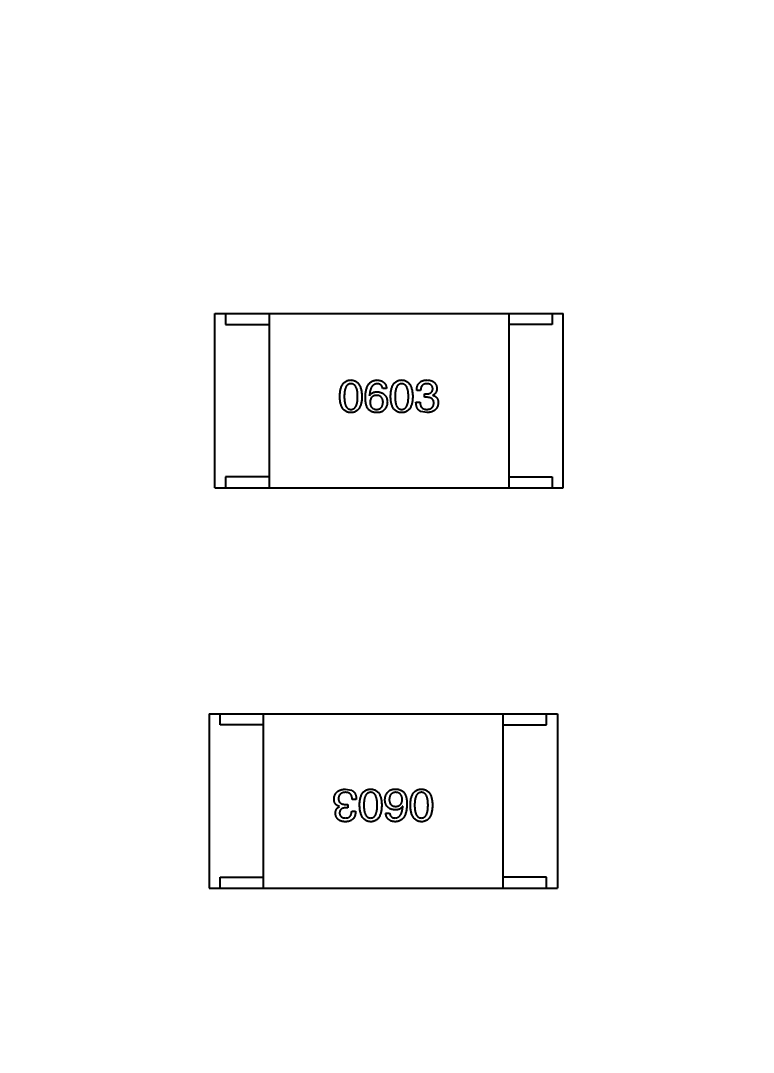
# Model space of a CAD drawing. Header units: inches. Extents: x -36 to 490, y -51 to 98.
# Drawn here: x 426.978 to 430.343, y 21.106 to 25.847 of the extents above; entities that cross this region are included whole.
import ezdxf

# ---------------------------------------------------------------- set-up
doc = ezdxf.new("R2010")
doc.units = ezdxf.units.IN
doc.header["$LTSCALE"] = 1.21
doc.header["$MEASUREMENT"] = 0
doc.header["$PDMODE"] = 3
doc.header["$PDSIZE"] = 0.3125
doc.layers.get('0').update_dxf_attribs({"linetype": 'CONTINUOUS'})
doc.layers.get('Defpoints').update_dxf_attribs({"linetype": 'CONTINUOUS'})
doc.layers.add('DIM', color=3, linetype='CONTINUOUS')
doc.styles.get("Standard").update_dxf_attribs({"font": 'txt', "width": 0.8})
doc.dimstyles.get("Standard").update_dxf_attribs({"dimtxt": 0.15625, "dimasz": 0.1875, "dimexe": 0.125, "dimexo": 0.0625, "dimgap": 0.09, "dimtad": 0, "dimtih": 1, "dimtoh": 1, "dimzin": 4, "dimdsep": 46, "dimtxsty": 'Standard', "dimblk": '_FILLED', "dimblk1": '_FILLED', "dimblk2": '_FILLED', "dimcen": 0.09, "dimazin": 1, "dimtp": 0.01, "dimtm": 0.01, "dimtfac": 1, "dimtofl": 0, "dimtmove": 0, "dimatfit": 3, "dimldrblk": '_FILLED', "dimfxl": 1, "dimtolj": 1, "dimtzin": 4, "dimarcsym": 0})

# ---------------------------------------------------------------- blocks, each defined once
blk = doc.blocks.new('_FILLED')
at = {"color": 0, "linetype": 'ByBlock'}
blk.add_solid([(0, 0), (-1, 0.1667), (-1, -0.1667)], dxfattribs=at)
blk = doc.blocks.new('*D70')
at = {"layer": 'Defpoints', "color": 0}
for p in [(406.8003, 41.9888), (406.8003, -7.0611), (488.6342, -7.0611)]:
    blk.add_point(p, dxfattribs=at)
at = {"layer": 'DIM', "color": 0, "lineweight": -2}
for p, q in [((406.8628, 41.9888), (488.7592, 41.9888)), ((488.6342, 39.4488), (488.6342, 21.3872)), ((488.6342, -4.5211), (488.6342, 13.5405)), ((406.8628, -7.0611), (488.7592, -7.0611))]:
    blk.add_line(p, q, dxfattribs=at)
at = {"layer": 'DIM', "color": 0, "lineweight": -2, "xscale": 2.54, "yscale": 2.54, "zscale": 2.54}
for p, rotation in [((488.6342, 41.9888), 90), ((488.6342, -7.0611), 270)]:
    blk.add_blockref('_FILLED', p, dxfattribs=dict(at, rotation=rotation))
at = {"layer": 'DIM', "color": 0, "insert": (488.6342, 17.4638), "char_height": 2.5, "attachment_point": 5, "rotation": 90, "line_spacing_factor": 2.5}
blk.add_mtext('\\A1;49.05', dxfattribs=at)

msp = doc.modelspace()

# ---------------------------------------------------------------- linework, layer by layer
at = {"color": 7, "linetype": 'Continuous'}
for p, q in [((427.8698, 24.5004), (429.4698, 24.5004)), ((427.8698, 23.7004), (427.8698, 24.5004)), ((427.9198, 24.5004), (427.9198, 24.4504)), ((428.1198, 24.5004), (428.1198, 23.7004)), ((429.2198, 24.5004), (429.2198, 23.7004)), ((429.4198, 24.5004), (429.4198, 24.4504)), ((429.4698, 23.7004), (429.4698, 24.5004)), ((427.9198, 24.4504), (428.1198, 24.4504)), ((429.4198, 24.4504), (429.2198, 24.4504)), ((428.659, 24.1562), (428.641, 24.1562)), ((428.8151, 24.1472), (428.7971, 24.1472)), ((428.8331, 24.1317), (428.843, 24.1317)), ((428.8331, 24.1161), (428.8331, 24.1317)), ((428.5803, 24.1243), (428.5811, 24.1235)), ((428.7938, 24.0931), (428.8126, 24.0931)), ((428.8421, 24.1161), (428.8331, 24.1161)), ((428.8716, 24.1259), (428.8716, 24.1251)), ((428.843, 24.0456), (428.8159, 24.0505)), ((428.1198, 23.7504), (427.9198, 23.7504)), ((427.9198, 23.7504), (427.9198, 23.7004)), ((429.2198, 23.7504), (429.4198, 23.7504)), ((429.4198, 23.7504), (429.4198, 23.7004)), ((427.8698, 23.7004), (429.4698, 23.7004)), ((427.8438, 22.6612), (429.4438, 22.6612)), ((427.8438, 22.6612), (427.8438, 21.8612)), ((427.8938, 22.6112), (427.8938, 22.6612)), ((428.0938, 21.8612), (428.0938, 22.6612)), ((429.1938, 21.8612), (429.1938, 22.6612)), ((429.3938, 22.6112), (429.3938, 22.6612)), ((429.4438, 22.6612), (429.4438, 21.8612)), ((428.0938, 22.6112), (427.8938, 22.6112)), ((429.1938, 22.6112), (429.3938, 22.6112)), ((428.4707, 22.316), (428.4977, 22.3111)), ((428.442, 22.2356), (428.442, 22.2365)), ((428.4715, 22.2455), (428.4805, 22.2455)), ((428.4805, 22.2455), (428.4805, 22.2299)), ((428.5198, 22.2684), (428.501, 22.2684)), ((428.7333, 22.2373), (428.7325, 22.2381)), ((428.4805, 22.2299), (428.4707, 22.2299)), ((428.4985, 22.2143), (428.5166, 22.2143)), ((428.6546, 22.2053), (428.6727, 22.2053)), ((427.8938, 21.9112), (428.0938, 21.9112)), ((427.8938, 21.8612), (427.8938, 21.9112)), ((429.3938, 21.9112), (429.1938, 21.9112)), ((429.3938, 21.8612), (429.3938, 21.9112)), ((427.8438, 21.8612), (429.4438, 21.8612))]:
    msp.add_line(p, q, dxfattribs=at)
for points, knots in [([(428.444, 24.1194), (428.4442, 24.1224), (428.4444, 24.1283), (428.4451, 24.1369), (428.4462, 24.1449), (428.4477, 24.1523), (428.4496, 24.1591), (428.4518, 24.1653), (428.4544, 24.171), (428.4574, 24.1761), (428.4608, 24.1806), (428.4646, 24.1845), (428.4687, 24.1879), (428.4732, 24.1906), (428.4781, 24.1928), (428.4834, 24.1944), (428.489, 24.1953), (428.4929, 24.1955), (428.4949, 24.1956)], [0, 0, 0, 0, 0.088823, 0.172287, 0.250296, 0.323438, 0.392244, 0.456221, 0.516635, 0.573871, 0.628, 0.680335, 0.731489, 0.782557, 0.834044, 0.886738, 0.942089, 1, 1, 1, 1]), ([(428.4949, 24.1784), (428.4936, 24.1783), (428.4912, 24.1782), (428.4878, 24.1776), (428.4845, 24.1764), (428.4815, 24.1748), (428.4788, 24.1726), (428.4763, 24.1701), (428.474, 24.1671), (428.472, 24.1636), (428.4702, 24.1596), (428.4687, 24.1552), (428.4675, 24.1504), (428.4663, 24.1451), (428.4655, 24.1393), (428.465, 24.133), (428.4646, 24.1264), (428.4646, 24.1217), (428.4645, 24.1194)], [0, 0, 0, 0, 0.049764, 0.097007, 0.143217, 0.188577, 0.235116, 0.282997, 0.333719, 0.387776, 0.445989, 0.508679, 0.576563, 0.649481, 0.728235, 0.812722, 0.903548, 1, 1, 1, 1]), ([(428.4949, 24.1956), (428.4968, 24.1955), (428.5007, 24.1952), (428.5062, 24.1942), (428.5114, 24.1925), (428.5162, 24.1903), (428.5207, 24.1875), (428.5248, 24.1842), (428.5285, 24.1802), (428.5319, 24.1757), (428.5349, 24.1706), (428.5375, 24.165), (428.5398, 24.1587), (428.5417, 24.152), (428.5432, 24.1446), (428.5444, 24.1367), (428.5453, 24.1282), (428.5456, 24.1224), (428.5457, 24.1194)], [0, 0, 0, 0, 0.057415, 0.112361, 0.16496, 0.216437, 0.267441, 0.318839, 0.371478, 0.426325, 0.483626, 0.544235, 0.608673, 0.677374, 0.750405, 0.828394, 0.911525, 1, 1, 1, 1]), ([(428.526, 24.1194), (428.526, 24.1217), (428.526, 24.1264), (428.5256, 24.1331), (428.525, 24.1393), (428.5242, 24.1451), (428.5231, 24.1504), (428.5217, 24.1552), (428.5202, 24.1596), (428.5184, 24.1636), (428.5163, 24.167), (428.514, 24.1701), (428.5114, 24.1726), (428.5086, 24.1748), (428.5055, 24.1764), (428.5022, 24.1776), (428.4986, 24.1782), (428.4961, 24.1783), (428.4949, 24.1784)], [0, 0, 0, 0, 0.095719, 0.185854, 0.269738, 0.347952, 0.420315, 0.487894, 0.550245, 0.608186, 0.662454, 0.713283, 0.761375, 0.808209, 0.854301, 0.901312, 0.949396, 1, 1, 1, 1]), ([(428.5614, 24.1161), (428.5615, 24.1192), (428.5617, 24.1253), (428.5626, 24.1342), (428.5637, 24.1425), (428.5653, 24.1501), (428.5673, 24.1572), (428.5697, 24.1637), (428.5725, 24.1696), (428.5757, 24.1749), (428.5792, 24.1796), (428.5832, 24.1837), (428.5876, 24.1872), (428.5925, 24.1901), (428.5977, 24.1924), (428.6033, 24.1941), (428.6093, 24.1952), (428.6134, 24.1955), (428.6155, 24.1956)], [0, 0, 0, 0, 0.087517, 0.169686, 0.246944, 0.319347, 0.387088, 0.450961, 0.511075, 0.567974, 0.622351, 0.675039, 0.726853, 0.778688, 0.83093, 0.884738, 0.941043, 1, 1, 1, 1]), ([(428.6155, 24.1784), (428.6142, 24.1783), (428.6117, 24.1781), (428.608, 24.1772), (428.6045, 24.1761), (428.6013, 24.1744), (428.5983, 24.1725), (428.5955, 24.17), (428.593, 24.1672), (428.5906, 24.164), (428.5886, 24.1604), (428.5867, 24.1564), (428.5851, 24.152), (428.5836, 24.1472), (428.5825, 24.1421), (428.5815, 24.1365), (428.5807, 24.1305), (428.5804, 24.1264), (428.5803, 24.1243)], [0, 0, 0, 0, 0.054741, 0.107075, 0.158339, 0.208382, 0.258772, 0.310045, 0.362765, 0.417822, 0.475982, 0.537466, 0.602901, 0.673037, 0.747247, 0.826291, 0.910782, 1, 1, 1, 1]), ([(428.6155, 24.1956), (428.6171, 24.1955), (428.6202, 24.1952), (428.6248, 24.1945), (428.629, 24.1935), (428.633, 24.1923), (428.6367, 24.1908), (428.6401, 24.189), (428.6432, 24.1869), (428.6461, 24.1846), (428.6487, 24.182), (428.651, 24.1791), (428.653, 24.176), (428.6548, 24.1725), (428.6563, 24.1688), (428.6575, 24.1649), (428.6584, 24.1607), (428.6588, 24.1577), (428.659, 24.1562)], [0, 0, 0, 0, 0.073784, 0.144317, 0.211047, 0.274818, 0.336501, 0.395724, 0.453465, 0.510016, 0.566585, 0.622844, 0.680328, 0.739335, 0.800408, 0.863904, 0.93053, 1, 1, 1, 1]), ([(428.641, 24.1562), (428.6406, 24.158), (428.6398, 24.1613), (428.638, 24.1659), (428.6356, 24.1698), (428.6327, 24.1729), (428.6291, 24.1754), (428.6251, 24.1771), (428.6205, 24.1782), (428.6172, 24.1783), (428.6155, 24.1784)], [0, 0, 0, 0, 0.1439, 0.274233, 0.394478, 0.509388, 0.621911, 0.738504, 0.863414, 1, 1, 1, 1]), ([(428.6772, 24.1194), (428.6773, 24.1224), (428.6775, 24.1283), (428.6783, 24.1369), (428.6794, 24.1449), (428.6809, 24.1523), (428.6827, 24.1591), (428.685, 24.1653), (428.6876, 24.171), (428.6906, 24.1761), (428.6939, 24.1806), (428.6977, 24.1845), (428.7018, 24.1879), (428.7064, 24.1906), (428.7113, 24.1928), (428.7165, 24.1944), (428.7221, 24.1953), (428.726, 24.1955), (428.728, 24.1956)], [0, 0, 0, 0, 0.088823, 0.172287, 0.250296, 0.323438, 0.392244, 0.456221, 0.516635, 0.573871, 0.628, 0.680335, 0.731489, 0.782557, 0.834044, 0.886738, 0.942089, 1, 1, 1, 1]), ([(428.728, 24.1784), (428.7268, 24.1783), (428.7244, 24.1782), (428.7209, 24.1776), (428.7177, 24.1764), (428.7147, 24.1748), (428.7119, 24.1726), (428.7094, 24.1701), (428.7072, 24.1671), (428.7052, 24.1636), (428.7034, 24.1596), (428.7018, 24.1552), (428.7006, 24.1504), (428.6995, 24.1451), (428.6987, 24.1393), (428.6981, 24.133), (428.6978, 24.1264), (428.6977, 24.1217), (428.6977, 24.1194)], [0, 0, 0, 0, 0.049764, 0.097007, 0.143217, 0.188577, 0.235116, 0.282997, 0.333719, 0.387776, 0.445989, 0.508679, 0.576563, 0.649481, 0.728235, 0.812722, 0.903548, 1, 1, 1, 1]), ([(428.728, 24.1956), (428.73, 24.1955), (428.7338, 24.1952), (428.7394, 24.1942), (428.7445, 24.1925), (428.7494, 24.1903), (428.7538, 24.1875), (428.7579, 24.1842), (428.7617, 24.1802), (428.765, 24.1757), (428.7681, 24.1706), (428.7707, 24.165), (428.773, 24.1587), (428.7749, 24.152), (428.7764, 24.1446), (428.7776, 24.1367), (428.7784, 24.1282), (428.7787, 24.1224), (428.7788, 24.1194)], [0, 0, 0, 0, 0.057415, 0.112361, 0.16496, 0.216437, 0.267441, 0.318839, 0.371478, 0.426325, 0.483626, 0.544235, 0.608673, 0.677374, 0.750405, 0.828394, 0.911525, 1, 1, 1, 1]), ([(428.7592, 24.1194), (428.7591, 24.1217), (428.7591, 24.1264), (428.7587, 24.1331), (428.7581, 24.1393), (428.7573, 24.1451), (428.7562, 24.1504), (428.7549, 24.1552), (428.7533, 24.1596), (428.7515, 24.1636), (428.7494, 24.167), (428.7471, 24.1701), (428.7445, 24.1726), (428.7417, 24.1748), (428.7386, 24.1764), (428.7353, 24.1776), (428.7317, 24.1782), (428.7293, 24.1783), (428.728, 24.1784)], [0, 0, 0, 0, 0.095719, 0.185854, 0.269738, 0.347952, 0.420315, 0.487894, 0.550245, 0.608186, 0.662454, 0.713283, 0.761375, 0.808209, 0.854301, 0.901312, 0.949396, 1, 1, 1, 1]), ([(428.7971, 24.1472), (428.7971, 24.1492), (428.7972, 24.1529), (428.7979, 24.1583), (428.7989, 24.1633), (428.8002, 24.168), (428.802, 24.1723), (428.804, 24.1763), (428.8065, 24.1799), (428.8093, 24.1831), (428.8125, 24.186), (428.816, 24.1885), (428.8199, 24.1906), (428.8242, 24.1923), (428.8287, 24.1938), (428.8337, 24.1947), (428.839, 24.1954), (428.8427, 24.1955), (428.8446, 24.1956)], [0, 0, 0, 0, 0.074804, 0.144899, 0.211458, 0.274554, 0.334363, 0.392059, 0.448123, 0.503024, 0.558154, 0.613471, 0.670844, 0.729926, 0.792003, 0.857405, 0.926768, 1, 1, 1, 1]), ([(428.8438, 24.1784), (428.8427, 24.1784), (428.8405, 24.1783), (428.8373, 24.1779), (428.8343, 24.1773), (428.8316, 24.1765), (428.829, 24.1754), (428.8267, 24.174), (428.8245, 24.1725), (428.8226, 24.1706), (428.8209, 24.1685), (428.8195, 24.1662), (428.8182, 24.1636), (428.8171, 24.1608), (428.8163, 24.1578), (428.8157, 24.1545), (428.8152, 24.1509), (428.8151, 24.1485), (428.8151, 24.1472)], [0, 0, 0, 0, 0.069877, 0.136363, 0.198671, 0.257968, 0.315462, 0.370709, 0.425568, 0.479847, 0.535753, 0.592303, 0.651386, 0.713311, 0.778642, 0.84836, 0.921866, 1, 1, 1, 1]), ([(428.8708, 24.1554), (428.8707, 24.1563), (428.8706, 24.1581), (428.8701, 24.1606), (428.8694, 24.163), (428.8686, 24.1652), (428.8675, 24.1672), (428.8663, 24.169), (428.8649, 24.1708), (428.8633, 24.1723), (428.8615, 24.1736), (428.8595, 24.1748), (428.8573, 24.1758), (428.855, 24.1767), (428.8524, 24.1773), (428.8497, 24.1779), (428.8468, 24.1782), (428.8448, 24.1783), (428.8438, 24.1784)], [0, 0, 0, 0, 0.067655, 0.132224, 0.194132, 0.253145, 0.309858, 0.366002, 0.421361, 0.47702, 0.532632, 0.590536, 0.65067, 0.713258, 0.779588, 0.848803, 0.921949, 1, 1, 1, 1]), ([(428.8446, 24.1956), (428.8463, 24.1955), (428.8497, 24.1953), (428.8545, 24.1947), (428.8591, 24.1938), (428.8633, 24.1926), (428.8673, 24.1912), (428.8709, 24.1895), (428.8742, 24.1875), (428.8772, 24.1852), (428.8799, 24.1827), (428.8822, 24.1798), (428.8843, 24.1767), (428.886, 24.1733), (428.8874, 24.1696), (428.8885, 24.1657), (428.8893, 24.1615), (428.8896, 24.1586), (428.8897, 24.1571)], [0, 0, 0, 0, 0.077845, 0.151584, 0.221397, 0.287366, 0.350104, 0.410398, 0.467998, 0.524388, 0.579979, 0.635152, 0.690917, 0.747936, 0.806661, 0.867861, 0.932479, 1, 1, 1, 1]), ([(428.5811, 24.1235), (428.582, 24.1249), (428.5837, 24.1277), (428.5868, 24.1314), (428.5905, 24.1346), (428.5946, 24.1371), (428.5992, 24.1391), (428.6042, 24.1405), (428.6097, 24.1414), (428.6136, 24.1414), (428.6155, 24.1415)], [0, 0, 0, 0, 0.122276, 0.239997, 0.35611, 0.473903, 0.59404, 0.720428, 0.855383, 1, 1, 1, 1]), ([(428.6155, 24.1415), (428.6174, 24.1413), (428.6209, 24.141), (428.6261, 24.1401), (428.6309, 24.1389), (428.6353, 24.1374), (428.6395, 24.1356), (428.6433, 24.1335), (428.6467, 24.131), (428.6498, 24.1282), (428.6526, 24.1251), (428.655, 24.1217), (428.6571, 24.118), (428.6588, 24.114), (428.6602, 24.1096), (428.6612, 24.1049), (428.662, 24.1), (428.6622, 24.0965), (428.6623, 24.0948)], [0, 0, 0, 0, 0.074228, 0.144548, 0.211288, 0.274576, 0.335162, 0.393915, 0.450599, 0.506657, 0.562409, 0.618617, 0.676096, 0.735061, 0.79654, 0.860906, 0.928473, 1, 1, 1, 1]), ([(428.843, 24.1317), (428.844, 24.1317), (428.8462, 24.1318), (428.8493, 24.1322), (428.8521, 24.1327), (428.8548, 24.1334), (428.8573, 24.1343), (428.8595, 24.1353), (428.8616, 24.1366), (428.8635, 24.138), (428.8651, 24.1395), (428.8665, 24.1413), (428.8678, 24.1432), (428.8688, 24.1453), (428.8697, 24.1476), (428.8703, 24.1501), (428.8707, 24.1527), (428.8708, 24.1545), (428.8708, 24.1554)], [0, 0, 0, 0, 0.079415, 0.154091, 0.22508, 0.29186, 0.355026, 0.415127, 0.472418, 0.528511, 0.583551, 0.638361, 0.693547, 0.750023, 0.807857, 0.868401, 0.932259, 1, 1, 1, 1]), ([(428.8897, 24.1571), (428.8896, 24.1552), (428.8895, 24.1517), (428.8887, 24.1466), (428.8873, 24.142), (428.8853, 24.1378), (428.8827, 24.1341), (428.8796, 24.1308), (428.8759, 24.128), (428.8731, 24.1266), (428.8716, 24.1259)], [0, 0, 0, 0, 0.143686, 0.277942, 0.40333, 0.521785, 0.638573, 0.755208, 0.874773, 1, 1, 1, 1]), ([(428.4949, 24.0456), (428.4929, 24.0457), (428.489, 24.0459), (428.4834, 24.0468), (428.4781, 24.0483), (428.4732, 24.0504), (428.4687, 24.0531), (428.4646, 24.0563), (428.4608, 24.0601), (428.4575, 24.0645), (428.4544, 24.0694), (428.4518, 24.0749), (428.4496, 24.0809), (428.4477, 24.0875), (428.4462, 24.0947), (428.4451, 24.1024), (428.4444, 24.1107), (428.4442, 24.1164), (428.444, 24.1194)], [0, 0, 0, 0, 0.059135, 0.115606, 0.169241, 0.221578, 0.273261, 0.324749, 0.377329, 0.431642, 0.488541, 0.548597, 0.612232, 0.680174, 0.752504, 0.829777, 0.912307, 1, 1, 1, 1]), ([(428.4645, 24.1194), (428.4646, 24.117), (428.4646, 24.1124), (428.465, 24.1057), (428.4655, 24.0994), (428.4663, 24.0937), (428.4675, 24.0884), (428.4687, 24.0835), (428.4702, 24.0791), (428.472, 24.0752), (428.474, 24.0717), (428.4763, 24.0686), (428.4788, 24.0661), (428.4815, 24.064), (428.4845, 24.0623), (428.4878, 24.0612), (428.4912, 24.0605), (428.4936, 24.0604), (428.4949, 24.0603)], [0, 0, 0, 0, 0.096457, 0.187288, 0.27178, 0.350132, 0.423455, 0.491343, 0.554037, 0.612253, 0.666313, 0.717038, 0.764921, 0.811214, 0.856775, 0.902988, 0.950234, 1, 1, 1, 1]), ([(428.4949, 24.0603), (428.4961, 24.0604), (428.4986, 24.0606), (428.5022, 24.0613), (428.5055, 24.0626), (428.5085, 24.0643), (428.5114, 24.0664), (428.5139, 24.069), (428.5163, 24.0721), (428.5183, 24.0756), (428.5202, 24.0795), (428.5217, 24.0839), (428.5231, 24.0887), (428.5241, 24.094), (428.525, 24.0997), (428.5256, 24.1058), (428.526, 24.1125), (428.526, 24.117), (428.526, 24.1194)], [0, 0, 0, 0, 0.050879, 0.099377, 0.146973, 0.193618, 0.240619, 0.289461, 0.34047, 0.395283, 0.453059, 0.515633, 0.582666, 0.655287, 0.732971, 0.815933, 0.905166, 1, 1, 1, 1]), ([(428.5457, 24.1194), (428.5456, 24.1164), (428.5454, 24.1107), (428.5446, 24.1024), (428.5435, 24.0947), (428.542, 24.0875), (428.5401, 24.0809), (428.5379, 24.0749), (428.5353, 24.0694), (428.5323, 24.0644), (428.5289, 24.0601), (428.5252, 24.0563), (428.521, 24.0531), (428.5165, 24.0504), (428.5116, 24.0483), (428.5064, 24.0468), (428.5007, 24.0459), (428.4969, 24.0457), (428.4949, 24.0456)], [0, 0, 0, 0, 0.08769, 0.170218, 0.24749, 0.319818, 0.387758, 0.451391, 0.511445, 0.568185, 0.622681, 0.67526, 0.726746, 0.778428, 0.830764, 0.884397, 0.940866, 1, 1, 1, 1]), ([(428.5721, 24.0653), (428.5712, 24.0668), (428.5695, 24.07), (428.5673, 24.0753), (428.5655, 24.081), (428.564, 24.0871), (428.5628, 24.0937), (428.5621, 24.1007), (428.5615, 24.1083), (428.5615, 24.1134), (428.5614, 24.1161)], [0, 0, 0, 0, 0.101889, 0.209155, 0.322694, 0.442863, 0.569758, 0.70479, 0.848502, 1, 1, 1, 1]), ([(428.6131, 24.1251), (428.6119, 24.125), (428.6097, 24.1249), (428.6064, 24.1245), (428.6033, 24.1238), (428.6004, 24.1228), (428.5978, 24.1217), (428.5954, 24.1202), (428.5931, 24.1186), (428.5911, 24.1167), (428.5893, 24.1146), (428.5877, 24.1122), (428.5864, 24.1096), (428.5852, 24.1068), (428.5843, 24.1037), (428.5835, 24.1004), (428.583, 24.0968), (428.5828, 24.0944), (428.5828, 24.0931)], [0, 0, 0, 0, 0.070453, 0.136523, 0.199866, 0.260392, 0.318446, 0.374657, 0.430182, 0.485556, 0.541071, 0.598396, 0.657208, 0.718642, 0.783247, 0.851631, 0.923928, 1, 1, 1, 1]), ([(428.5828, 24.0931), (428.5828, 24.0918), (428.583, 24.0893), (428.5836, 24.0857), (428.5843, 24.0823), (428.5852, 24.0791), (428.5864, 24.0762), (428.5879, 24.0736), (428.5895, 24.0711), (428.5913, 24.0689), (428.5934, 24.067), (428.5957, 24.0653), (428.5982, 24.0638), (428.6009, 24.0627), (428.6038, 24.0617), (428.607, 24.061), (428.6104, 24.0605), (428.6127, 24.0604), (428.6139, 24.0603)], [0, 0, 0, 0, 0.076467, 0.148148, 0.216496, 0.280559, 0.342274, 0.401168, 0.458322, 0.514073, 0.569257, 0.62465, 0.68124, 0.739113, 0.799947, 0.862804, 0.929597, 1, 1, 1, 1]), ([(428.6426, 24.0939), (428.6425, 24.0952), (428.6423, 24.0976), (428.6418, 24.101), (428.6411, 24.1042), (428.6402, 24.1072), (428.6391, 24.11), (428.6377, 24.1126), (428.6362, 24.1148), (428.6344, 24.1169), (428.6325, 24.1188), (428.6303, 24.1204), (428.6279, 24.1217), (428.6254, 24.1229), (428.6226, 24.1238), (428.6196, 24.1245), (428.6164, 24.1249), (428.6142, 24.125), (428.6131, 24.1251)], [0, 0, 0, 0, 0.076288, 0.14871, 0.216387, 0.281386, 0.342528, 0.402111, 0.4591, 0.514852, 0.569974, 0.625644, 0.682226, 0.740156, 0.800362, 0.863471, 0.930116, 1, 1, 1, 1]), ([(428.6139, 24.0603), (428.615, 24.0604), (428.6171, 24.0606), (428.6202, 24.0612), (428.6231, 24.062), (428.6258, 24.063), (428.6283, 24.0643), (428.6306, 24.0658), (428.6327, 24.0675), (428.6346, 24.0695), (428.6364, 24.0718), (428.6378, 24.0743), (428.6392, 24.0769), (428.6402, 24.0799), (428.6411, 24.0831), (428.6418, 24.0865), (428.6423, 24.0901), (428.6425, 24.0927), (428.6426, 24.0939)], [0, 0, 0, 0, 0.066682, 0.130303, 0.190802, 0.248749, 0.30534, 0.361219, 0.415721, 0.471765, 0.528279, 0.586428, 0.64659, 0.710143, 0.776461, 0.846692, 0.921137, 1, 1, 1, 1]), ([(428.6623, 24.0948), (428.6622, 24.093), (428.6621, 24.0896), (428.6614, 24.0845), (428.6603, 24.0796), (428.6587, 24.0748), (428.6566, 24.0703), (428.654, 24.0659), (428.651, 24.0618), (428.6487, 24.0592), (428.6475, 24.0579)], [0, 0, 0, 0, 0.12904, 0.253809, 0.377066, 0.499122, 0.621469, 0.744665, 0.870607, 1, 1, 1, 1]), ([(428.728, 24.0456), (428.726, 24.0457), (428.7221, 24.0459), (428.7165, 24.0468), (428.7113, 24.0483), (428.7064, 24.0504), (428.7019, 24.0531), (428.6977, 24.0563), (428.6939, 24.0601), (428.6906, 24.0645), (428.6876, 24.0694), (428.685, 24.0749), (428.6827, 24.0809), (428.6809, 24.0875), (428.6794, 24.0947), (428.6783, 24.1024), (428.6775, 24.1107), (428.6773, 24.1164), (428.6772, 24.1194)], [0, 0, 0, 0, 0.059135, 0.115606, 0.169241, 0.221578, 0.273261, 0.324749, 0.377329, 0.431642, 0.488541, 0.548597, 0.612232, 0.680174, 0.752504, 0.829777, 0.912307, 1, 1, 1, 1]), ([(428.6977, 24.1194), (428.6977, 24.117), (428.6978, 24.1124), (428.6981, 24.1057), (428.6987, 24.0994), (428.6995, 24.0937), (428.7006, 24.0884), (428.7018, 24.0835), (428.7034, 24.0791), (428.7052, 24.0752), (428.7072, 24.0717), (428.7094, 24.0686), (428.7119, 24.0661), (428.7147, 24.064), (428.7177, 24.0623), (428.7209, 24.0612), (428.7244, 24.0605), (428.7268, 24.0604), (428.728, 24.0603)], [0, 0, 0, 0, 0.096457, 0.187288, 0.27178, 0.350132, 0.423455, 0.491343, 0.554037, 0.612253, 0.666313, 0.717038, 0.764921, 0.811214, 0.856775, 0.902988, 0.950234, 1, 1, 1, 1]), ([(428.728, 24.0603), (428.7293, 24.0604), (428.7317, 24.0606), (428.7353, 24.0613), (428.7386, 24.0626), (428.7417, 24.0643), (428.7445, 24.0664), (428.7471, 24.069), (428.7494, 24.0721), (428.7515, 24.0756), (428.7533, 24.0795), (428.7549, 24.0839), (428.7562, 24.0887), (428.7573, 24.094), (428.7581, 24.0997), (428.7587, 24.1058), (428.7591, 24.1125), (428.7591, 24.117), (428.7592, 24.1194)], [0, 0, 0, 0, 0.050879, 0.099377, 0.146973, 0.193618, 0.240619, 0.289461, 0.34047, 0.395283, 0.453059, 0.515633, 0.582666, 0.655287, 0.732971, 0.815933, 0.905166, 1, 1, 1, 1]), ([(428.7788, 24.1194), (428.7787, 24.1164), (428.7785, 24.1107), (428.7778, 24.1024), (428.7767, 24.0947), (428.7752, 24.0875), (428.7733, 24.0809), (428.771, 24.0749), (428.7684, 24.0694), (428.7655, 24.0644), (428.7621, 24.0601), (428.7583, 24.0563), (428.7542, 24.0531), (428.7497, 24.0504), (428.7448, 24.0483), (428.7395, 24.0468), (428.7339, 24.0459), (428.73, 24.0457), (428.728, 24.0456)], [0, 0, 0, 0, 0.08769, 0.170218, 0.24749, 0.319818, 0.387758, 0.451391, 0.511445, 0.568185, 0.622681, 0.67526, 0.726746, 0.778428, 0.830764, 0.884397, 0.940866, 1, 1, 1, 1]), ([(428.8159, 24.0505), (428.815, 24.0509), (428.8133, 24.0518), (428.8109, 24.0533), (428.8086, 24.055), (428.8065, 24.0568), (428.8045, 24.0589), (428.8027, 24.0611), (428.8011, 24.0635), (428.7997, 24.0661), (428.7984, 24.0689), (428.7972, 24.0718), (428.7963, 24.0749), (428.7954, 24.0782), (428.7948, 24.0817), (428.7942, 24.0853), (428.7939, 24.0892), (428.7938, 24.0918), (428.7938, 24.0931)], [0, 0, 0, 0, 0.056906, 0.113264, 0.168825, 0.223843, 0.279195, 0.335267, 0.392098, 0.450414, 0.51054, 0.572219, 0.636652, 0.703156, 0.773102, 0.845505, 0.921063, 1, 1, 1, 1]), ([(428.8126, 24.0931), (428.8127, 24.0918), (428.8128, 24.0892), (428.8133, 24.0855), (428.8139, 24.082), (428.8148, 24.0788), (428.816, 24.0759), (428.8173, 24.0731), (428.819, 24.0707), (428.8208, 24.0685), (428.8229, 24.0666), (428.8252, 24.0649), (428.8277, 24.0635), (428.8305, 24.0623), (428.8335, 24.0614), (428.8367, 24.0608), (428.8402, 24.0604), (428.8426, 24.0604), (428.8438, 24.0603)], [0, 0, 0, 0, 0.07723, 0.149593, 0.217944, 0.282232, 0.34411, 0.402297, 0.458791, 0.513966, 0.568538, 0.623291, 0.679957, 0.737243, 0.798142, 0.86118, 0.928728, 1, 1, 1, 1]), ([(428.8757, 24.089), (428.8757, 24.0901), (428.8757, 24.0923), (428.8753, 24.0953), (428.8746, 24.0982), (428.8737, 24.1009), (428.8725, 24.1033), (428.8711, 24.1055), (428.8693, 24.1076), (428.8674, 24.1094), (428.8651, 24.111), (428.8626, 24.1124), (428.8598, 24.1135), (428.8568, 24.1144), (428.8535, 24.1152), (428.8499, 24.1157), (428.8461, 24.1161), (428.8435, 24.1161), (428.8421, 24.1161)], [0, 0, 0, 0, 0.066518, 0.129194, 0.188613, 0.245254, 0.300032, 0.353805, 0.407079, 0.461108, 0.516272, 0.574141, 0.634837, 0.699275, 0.767504, 0.840272, 0.917505, 1, 1, 1, 1]), ([(428.8962, 24.0915), (428.8961, 24.0897), (428.8959, 24.0862), (428.895, 24.0812), (428.8937, 24.0764), (428.8921, 24.0721), (428.8901, 24.068), (428.8877, 24.0643), (428.8849, 24.0609), (428.8817, 24.0578), (428.8782, 24.0551), (428.8742, 24.0527), (428.87, 24.0507), (428.8653, 24.049), (428.8602, 24.0476), (428.8548, 24.0466), (428.849, 24.0459), (428.845, 24.0457), (428.843, 24.0456)], [0, 0, 0, 0, 0.068236, 0.132937, 0.194125, 0.253174, 0.310181, 0.365986, 0.421096, 0.476216, 0.532352, 0.590232, 0.649824, 0.71274, 0.778406, 0.848058, 0.921922, 1, 1, 1, 1]), ([(428.8438, 24.0603), (428.845, 24.0604), (428.8474, 24.0606), (428.8508, 24.0611), (428.8541, 24.0618), (428.8571, 24.0627), (428.8599, 24.0638), (428.8625, 24.0651), (428.8648, 24.0666), (428.867, 24.0683), (428.8688, 24.0702), (428.8706, 24.0723), (428.872, 24.0746), (428.8732, 24.0771), (428.8742, 24.0798), (428.8749, 24.0827), (428.8755, 24.0858), (428.8757, 24.0879), (428.8757, 24.089)], [0, 0, 0, 0, 0.076694, 0.149502, 0.218019, 0.283183, 0.345589, 0.405199, 0.462852, 0.519478, 0.575313, 0.630559, 0.687006, 0.744638, 0.804006, 0.866059, 0.931486, 1, 1, 1, 1]), ([(428.8716, 24.1251), (428.8726, 24.1248), (428.8746, 24.1241), (428.8774, 24.123), (428.88, 24.1217), (428.8824, 24.1203), (428.8846, 24.1187), (428.8867, 24.1169), (428.8885, 24.1151), (428.8901, 24.113), (428.8916, 24.1108), (428.8928, 24.1085), (428.8939, 24.106), (428.8947, 24.1034), (428.8954, 24.1006), (428.8959, 24.0977), (428.8962, 24.0947), (428.8962, 24.0926), (428.8962, 24.0915)], [0, 0, 0, 0, 0.069445, 0.136039, 0.200011, 0.261745, 0.322328, 0.381403, 0.438864, 0.496655, 0.554398, 0.612391, 0.672266, 0.733005, 0.79604, 0.861293, 0.928785, 1, 1, 1, 1]), ([(428.6106, 24.0456), (428.6086, 24.0457), (428.6046, 24.0459), (428.5987, 24.047), (428.5933, 24.0486), (428.5883, 24.0508), (428.5836, 24.0536), (428.5793, 24.0569), (428.5754, 24.0608), (428.5732, 24.0638), (428.5721, 24.0653)], [0, 0, 0, 0, 0.137449, 0.267856, 0.393219, 0.514735, 0.63397, 0.753734, 0.874967, 1, 1, 1, 1]), ([(428.6475, 24.0579), (428.6466, 24.0568), (428.6447, 24.0547), (428.6412, 24.0521), (428.6373, 24.0499), (428.6329, 24.0481), (428.628, 24.0468), (428.6226, 24.046), (428.6168, 24.0455), (428.6127, 24.0456), (428.6106, 24.0456)], [0, 0, 0, 0, 0.105033, 0.21147, 0.321511, 0.438526, 0.563605, 0.698055, 0.843218, 1, 1, 1, 1]), ([(428.4174, 22.2701), (428.4175, 22.2719), (428.4178, 22.2754), (428.4187, 22.2804), (428.4199, 22.2851), (428.4215, 22.2895), (428.4235, 22.2936), (428.426, 22.2973), (428.4287, 22.3007), (428.4319, 22.3038), (428.4354, 22.3065), (428.4394, 22.3088), (428.4437, 22.3109), (428.4483, 22.3126), (428.4534, 22.3139), (428.4588, 22.315), (428.4646, 22.3157), (428.4686, 22.3159), (428.4707, 22.316)], [0, 0, 0, 0, 0.068236, 0.132937, 0.194125, 0.253174, 0.310181, 0.365986, 0.421096, 0.476216, 0.532352, 0.590232, 0.649824, 0.71274, 0.778406, 0.848058, 0.921922, 1, 1, 1, 1]), ([(428.4698, 22.3012), (428.4686, 22.3011), (428.4662, 22.301), (428.4628, 22.3004), (428.4595, 22.2998), (428.4565, 22.2989), (428.4537, 22.2978), (428.4511, 22.2965), (428.4488, 22.295), (428.4466, 22.2933), (428.4448, 22.2914), (428.4431, 22.2893), (428.4417, 22.287), (428.4404, 22.2845), (428.4394, 22.2818), (428.4387, 22.2789), (428.4381, 22.2758), (428.438, 22.2736), (428.4379, 22.2725)], [0, 0, 0, 0, 0.076694, 0.149502, 0.218019, 0.283183, 0.345589, 0.405199, 0.462852, 0.519478, 0.575313, 0.630559, 0.687006, 0.744638, 0.804006, 0.866059, 0.931486, 1, 1, 1, 1]), ([(428.501, 22.2684), (428.5009, 22.2698), (428.5008, 22.2723), (428.5004, 22.2761), (428.4997, 22.2795), (428.4988, 22.2827), (428.4977, 22.2857), (428.4963, 22.2884), (428.4947, 22.2908), (428.4928, 22.2931), (428.4908, 22.295), (428.4885, 22.2967), (428.4859, 22.2981), (428.4831, 22.2992), (428.4801, 22.3001), (428.4769, 22.3008), (428.4735, 22.3012), (428.4711, 22.3012), (428.4698, 22.3012)], [0, 0, 0, 0, 0.07723, 0.149593, 0.217944, 0.282232, 0.34411, 0.402297, 0.458791, 0.513966, 0.568538, 0.623291, 0.679957, 0.737243, 0.798142, 0.86118, 0.928728, 1, 1, 1, 1]), ([(428.4977, 22.3111), (428.4986, 22.3106), (428.5003, 22.3098), (428.5027, 22.3083), (428.505, 22.3066), (428.5071, 22.3047), (428.5091, 22.3027), (428.5109, 22.3005), (428.5125, 22.2981), (428.5139, 22.2955), (428.5152, 22.2927), (428.5164, 22.2898), (428.5174, 22.2867), (428.5182, 22.2834), (428.5188, 22.2799), (428.5194, 22.2762), (428.5197, 22.2724), (428.5198, 22.2698), (428.5198, 22.2684)], [0, 0, 0, 0, 0.056906, 0.113264, 0.168825, 0.223843, 0.279195, 0.335267, 0.392098, 0.450414, 0.51054, 0.572219, 0.636652, 0.703156, 0.773102, 0.845505, 0.921063, 1, 1, 1, 1]), ([(428.5348, 22.2422), (428.5349, 22.2452), (428.5351, 22.2509), (428.5358, 22.2592), (428.5369, 22.2669), (428.5385, 22.274), (428.5403, 22.2806), (428.5426, 22.2867), (428.5452, 22.2922), (428.5482, 22.2971), (428.5515, 22.3015), (428.5553, 22.3053), (428.5594, 22.3085), (428.5639, 22.3112), (428.5688, 22.3132), (428.5741, 22.3148), (428.5797, 22.3157), (428.5836, 22.3159), (428.5856, 22.316)], [0, 0, 0, 0, 0.08769, 0.170218, 0.24749, 0.319818, 0.387758, 0.451391, 0.511445, 0.568185, 0.622681, 0.67526, 0.726746, 0.778428, 0.830764, 0.884397, 0.940866, 1, 1, 1, 1]), ([(428.5856, 22.3012), (428.5843, 22.3011), (428.5819, 22.301), (428.5783, 22.3002), (428.575, 22.299), (428.5719, 22.2973), (428.5691, 22.2952), (428.5665, 22.2925), (428.5642, 22.2895), (428.5621, 22.286), (428.5603, 22.2821), (428.5587, 22.2777), (428.5574, 22.2729), (428.5563, 22.2676), (428.5555, 22.2619), (428.5549, 22.2557), (428.5545, 22.2491), (428.5545, 22.2446), (428.5544, 22.2422)], [0, 0, 0, 0, 0.050879, 0.099377, 0.146973, 0.193618, 0.240619, 0.289461, 0.34047, 0.395283, 0.453059, 0.515633, 0.582666, 0.655287, 0.732971, 0.815933, 0.905166, 1, 1, 1, 1]), ([(428.5856, 22.316), (428.5876, 22.3159), (428.5915, 22.3157), (428.5971, 22.3148), (428.6023, 22.3132), (428.6072, 22.3112), (428.6118, 22.3085), (428.6159, 22.3053), (428.6197, 22.3015), (428.623, 22.2971), (428.626, 22.2922), (428.6286, 22.2867), (428.6309, 22.2806), (428.6327, 22.274), (428.6343, 22.2669), (428.6353, 22.2592), (428.6361, 22.2509), (428.6363, 22.2452), (428.6364, 22.2422)], [0, 0, 0, 0, 0.059135, 0.115606, 0.169241, 0.221578, 0.273261, 0.324749, 0.377329, 0.431642, 0.488541, 0.548597, 0.612232, 0.680174, 0.752504, 0.829777, 0.912307, 1, 1, 1, 1]), ([(428.6159, 22.2422), (428.6159, 22.2446), (428.6159, 22.2492), (428.6155, 22.2559), (428.6149, 22.2621), (428.6141, 22.2679), (428.613, 22.2732), (428.6118, 22.2781), (428.6102, 22.2825), (428.6084, 22.2864), (428.6064, 22.2899), (428.6042, 22.2929), (428.6017, 22.2955), (428.5989, 22.2976), (428.5959, 22.2993), (428.5927, 22.3004), (428.5892, 22.3011), (428.5868, 22.3012), (428.5856, 22.3012)], [0, 0, 0, 0, 0.096457, 0.187288, 0.27178, 0.350132, 0.423455, 0.491343, 0.554037, 0.612253, 0.666313, 0.717038, 0.764921, 0.811214, 0.856775, 0.902988, 0.950234, 1, 1, 1, 1]), ([(428.6514, 22.2668), (428.6514, 22.2685), (428.6515, 22.272), (428.6522, 22.2771), (428.6533, 22.282), (428.6549, 22.2867), (428.6571, 22.2912), (428.6596, 22.2956), (428.6626, 22.2998), (428.6649, 22.3024), (428.6661, 22.3037)], [0, 0, 0, 0, 0.12904, 0.253809, 0.377066, 0.499122, 0.621469, 0.744665, 0.870607, 1, 1, 1, 1]), ([(428.6661, 22.3037), (428.667, 22.3047), (428.6689, 22.3069), (428.6724, 22.3095), (428.6763, 22.3117), (428.6807, 22.3134), (428.6856, 22.3148), (428.691, 22.3156), (428.6968, 22.3161), (428.7009, 22.316), (428.703, 22.316)], [0, 0, 0, 0, 0.105033, 0.21147, 0.321511, 0.438526, 0.563605, 0.698055, 0.843218, 1, 1, 1, 1]), ([(428.6997, 22.3012), (428.6986, 22.3011), (428.6965, 22.3009), (428.6934, 22.3004), (428.6905, 22.2996), (428.6878, 22.2986), (428.6853, 22.2973), (428.683, 22.2958), (428.6809, 22.294), (428.679, 22.292), (428.6772, 22.2898), (428.6758, 22.2873), (428.6744, 22.2846), (428.6734, 22.2817), (428.6725, 22.2785), (428.6718, 22.2751), (428.6713, 22.2714), (428.6711, 22.2689), (428.671, 22.2676)], [0, 0, 0, 0, 0.066682, 0.130303, 0.190802, 0.248749, 0.30534, 0.361219, 0.415721, 0.471765, 0.528279, 0.586428, 0.64659, 0.710143, 0.776461, 0.846692, 0.921137, 1, 1, 1, 1]), ([(428.7309, 22.2684), (428.7308, 22.2697), (428.7306, 22.2722), (428.7301, 22.2759), (428.7293, 22.2793), (428.7284, 22.2824), (428.7272, 22.2854), (428.7257, 22.288), (428.7242, 22.2905), (428.7223, 22.2926), (428.7202, 22.2946), (428.7179, 22.2963), (428.7154, 22.2977), (428.7127, 22.2989), (428.7098, 22.2999), (428.7066, 22.3006), (428.7032, 22.3011), (428.7009, 22.3012), (428.6997, 22.3012)], [0, 0, 0, 0, 0.076467, 0.148148, 0.216496, 0.280559, 0.342274, 0.401168, 0.458322, 0.514073, 0.569257, 0.62465, 0.68124, 0.739113, 0.799947, 0.862804, 0.929597, 1, 1, 1, 1]), ([(428.703, 22.316), (428.705, 22.3159), (428.7091, 22.3156), (428.7149, 22.3145), (428.7203, 22.3129), (428.7254, 22.3107), (428.73, 22.308), (428.7343, 22.3047), (428.7382, 22.3008), (428.7404, 22.2978), (428.7415, 22.2963)], [0, 0, 0, 0, 0.137449, 0.267856, 0.393219, 0.514735, 0.63397, 0.753734, 0.874967, 1, 1, 1, 1]), ([(428.7415, 22.2963), (428.7424, 22.2947), (428.7441, 22.2915), (428.7463, 22.2863), (428.7481, 22.2806), (428.7496, 22.2745), (428.7508, 22.2679), (428.7516, 22.2608), (428.7521, 22.2533), (428.7521, 22.2481), (428.7522, 22.2455)], [0, 0, 0, 0, 0.101889, 0.209155, 0.322694, 0.442863, 0.569758, 0.70479, 0.848502, 1, 1, 1, 1]), ([(428.7679, 22.2422), (428.768, 22.2452), (428.7682, 22.2509), (428.769, 22.2592), (428.7701, 22.2669), (428.7716, 22.274), (428.7735, 22.2806), (428.7757, 22.2867), (428.7783, 22.2922), (428.7813, 22.2971), (428.7847, 22.3015), (428.7884, 22.3053), (428.7926, 22.3085), (428.7971, 22.3112), (428.802, 22.3132), (428.8072, 22.3148), (428.8129, 22.3157), (428.8168, 22.3159), (428.8187, 22.316)], [0, 0, 0, 0, 0.08769, 0.170218, 0.24749, 0.319818, 0.387758, 0.451391, 0.511445, 0.568185, 0.622681, 0.67526, 0.726746, 0.778428, 0.830764, 0.884397, 0.940866, 1, 1, 1, 1]), ([(428.8187, 22.3012), (428.8175, 22.3011), (428.815, 22.301), (428.8115, 22.3002), (428.8081, 22.299), (428.8051, 22.2973), (428.8022, 22.2952), (428.7997, 22.2925), (428.7973, 22.2895), (428.7953, 22.286), (428.7934, 22.2821), (428.7919, 22.2777), (428.7905, 22.2729), (428.7895, 22.2676), (428.7886, 22.2619), (428.788, 22.2557), (428.7877, 22.2491), (428.7876, 22.2446), (428.7876, 22.2422)], [0, 0, 0, 0, 0.050879, 0.099377, 0.146973, 0.193618, 0.240619, 0.289461, 0.34047, 0.395283, 0.453059, 0.515633, 0.582666, 0.655287, 0.732971, 0.815933, 0.905166, 1, 1, 1, 1]), ([(428.8187, 22.316), (428.8207, 22.3159), (428.8246, 22.3157), (428.8302, 22.3148), (428.8355, 22.3132), (428.8404, 22.3112), (428.8449, 22.3085), (428.8491, 22.3053), (428.8528, 22.3015), (428.8561, 22.2971), (428.8592, 22.2922), (428.8618, 22.2867), (428.864, 22.2806), (428.8659, 22.274), (428.8674, 22.2669), (428.8685, 22.2592), (428.8693, 22.2509), (428.8695, 22.2452), (428.8696, 22.2422)], [0, 0, 0, 0, 0.059135, 0.115606, 0.169241, 0.221578, 0.273261, 0.324749, 0.377329, 0.431642, 0.488541, 0.548597, 0.612232, 0.680174, 0.752504, 0.829777, 0.912307, 1, 1, 1, 1]), ([(428.8491, 22.2422), (428.8491, 22.2446), (428.849, 22.2492), (428.8486, 22.2559), (428.8481, 22.2621), (428.8473, 22.2679), (428.8462, 22.2732), (428.8449, 22.2781), (428.8434, 22.2825), (428.8416, 22.2864), (428.8396, 22.2899), (428.8373, 22.2929), (428.8348, 22.2955), (428.8321, 22.2976), (428.8291, 22.2993), (428.8258, 22.3004), (428.8224, 22.3011), (428.82, 22.3012), (428.8187, 22.3012)], [0, 0, 0, 0, 0.096457, 0.187288, 0.27178, 0.350132, 0.423455, 0.491343, 0.554037, 0.612253, 0.666313, 0.717038, 0.764921, 0.811214, 0.856775, 0.902988, 0.950234, 1, 1, 1, 1]), ([(428.442, 22.2365), (428.441, 22.2368), (428.439, 22.2374), (428.4362, 22.2385), (428.4336, 22.2399), (428.4312, 22.2413), (428.429, 22.2429), (428.427, 22.2446), (428.4251, 22.2465), (428.4235, 22.2485), (428.4221, 22.2507), (428.4208, 22.253), (428.4197, 22.2555), (428.4189, 22.2582), (428.4182, 22.2609), (428.4178, 22.2639), (428.4174, 22.2669), (428.4174, 22.269), (428.4174, 22.2701)], [0, 0, 0, 0, 0.069445, 0.136039, 0.200011, 0.261745, 0.322328, 0.381403, 0.438864, 0.496655, 0.554398, 0.612391, 0.672266, 0.733005, 0.79604, 0.861293, 0.928785, 1, 1, 1, 1]), ([(428.4239, 22.2045), (428.424, 22.2063), (428.4241, 22.2099), (428.4249, 22.215), (428.4264, 22.2196), (428.4283, 22.2238), (428.4309, 22.2275), (428.434, 22.2308), (428.4377, 22.2335), (428.4405, 22.2349), (428.442, 22.2356)], [0, 0, 0, 0, 0.143686, 0.277942, 0.40333, 0.521785, 0.638573, 0.755208, 0.874773, 1, 1, 1, 1]), ([(428.4379, 22.2725), (428.4379, 22.2714), (428.4379, 22.2693), (428.4383, 22.2662), (428.439, 22.2634), (428.4399, 22.2607), (428.4411, 22.2582), (428.4426, 22.256), (428.4443, 22.254), (428.4463, 22.2522), (428.4485, 22.2506), (428.451, 22.2492), (428.4538, 22.2481), (428.4568, 22.2471), (428.4601, 22.2464), (428.4637, 22.2459), (428.4675, 22.2455), (428.4701, 22.2455), (428.4715, 22.2455)], [0, 0, 0, 0, 0.066518, 0.129194, 0.188613, 0.245254, 0.300032, 0.353805, 0.407079, 0.461108, 0.516272, 0.574141, 0.634837, 0.699275, 0.767504, 0.840272, 0.917505, 1, 1, 1, 1]), ([(428.5856, 22.166), (428.5836, 22.1661), (428.5798, 22.1663), (428.5743, 22.1674), (428.5691, 22.1691), (428.5642, 22.1712), (428.5598, 22.174), (428.5557, 22.1774), (428.552, 22.1814), (428.5486, 22.1859), (428.5456, 22.191), (428.5429, 22.1966), (428.5407, 22.2028), (428.5388, 22.2096), (428.5372, 22.2169), (428.536, 22.2249), (428.5352, 22.2333), (428.5349, 22.2392), (428.5348, 22.2422)], [0, 0, 0, 0, 0.057415, 0.112361, 0.16496, 0.216437, 0.267441, 0.318839, 0.371478, 0.426325, 0.483626, 0.544235, 0.608673, 0.677374, 0.750405, 0.828394, 0.911525, 1, 1, 1, 1]), ([(428.5544, 22.2422), (428.5545, 22.2398), (428.5545, 22.2352), (428.5549, 22.2285), (428.5555, 22.2223), (428.5563, 22.2165), (428.5574, 22.2112), (428.5587, 22.2063), (428.5603, 22.2019), (428.5621, 22.198), (428.5642, 22.1945), (428.5665, 22.1915), (428.5691, 22.1889), (428.5719, 22.1868), (428.575, 22.1852), (428.5783, 22.184), (428.5819, 22.1833), (428.5843, 22.1832), (428.5856, 22.1832)], [0, 0, 0, 0, 0.095719, 0.185854, 0.269738, 0.347952, 0.420315, 0.487894, 0.550245, 0.608186, 0.662454, 0.713283, 0.761375, 0.808209, 0.854301, 0.901312, 0.949396, 1, 1, 1, 1]), ([(428.5856, 22.1832), (428.5868, 22.1832), (428.5892, 22.1833), (428.5927, 22.184), (428.5959, 22.1852), (428.5989, 22.1868), (428.6017, 22.1889), (428.6042, 22.1915), (428.6064, 22.1945), (428.6084, 22.198), (428.6102, 22.2019), (428.6118, 22.2063), (428.613, 22.2112), (428.6141, 22.2165), (428.6149, 22.2223), (428.6155, 22.2285), (428.6159, 22.2352), (428.6159, 22.2398), (428.6159, 22.2422)], [0, 0, 0, 0, 0.049764, 0.097007, 0.143217, 0.188577, 0.235116, 0.282997, 0.333719, 0.387776, 0.445989, 0.508679, 0.576563, 0.649481, 0.728235, 0.812722, 0.903548, 1, 1, 1, 1]), ([(428.6364, 22.2422), (428.6363, 22.2392), (428.6361, 22.2332), (428.6353, 22.2247), (428.6343, 22.2167), (428.6327, 22.2093), (428.6309, 22.2025), (428.6286, 22.1962), (428.626, 22.1906), (428.623, 22.1855), (428.6197, 22.1809), (428.6159, 22.177), (428.6118, 22.1737), (428.6073, 22.1709), (428.6023, 22.1688), (428.5971, 22.1672), (428.5915, 22.1662), (428.5876, 22.1661), (428.5856, 22.166)], [0, 0, 0, 0, 0.088823, 0.172287, 0.250296, 0.323438, 0.392244, 0.456221, 0.516635, 0.573871, 0.628, 0.680335, 0.731489, 0.782557, 0.834044, 0.886738, 0.942089, 1, 1, 1, 1]), ([(428.6981, 22.2201), (428.6962, 22.2202), (428.6927, 22.2206), (428.6876, 22.2215), (428.6827, 22.2226), (428.6783, 22.2241), (428.6742, 22.226), (428.6703, 22.2281), (428.6669, 22.2306), (428.6638, 22.2333), (428.661, 22.2364), (428.6586, 22.2399), (428.6565, 22.2436), (428.6548, 22.2476), (428.6534, 22.252), (428.6524, 22.2566), (428.6516, 22.2616), (428.6514, 22.265), (428.6514, 22.2668)], [0, 0, 0, 0, 0.074228, 0.144548, 0.211288, 0.274576, 0.335162, 0.393915, 0.450599, 0.506657, 0.562409, 0.618617, 0.676096, 0.735061, 0.79654, 0.860906, 0.928473, 1, 1, 1, 1]), ([(428.671, 22.2676), (428.6711, 22.2664), (428.6713, 22.264), (428.6718, 22.2605), (428.6725, 22.2573), (428.6734, 22.2543), (428.6746, 22.2516), (428.6759, 22.249), (428.6774, 22.2467), (428.6792, 22.2446), (428.6811, 22.2428), (428.6833, 22.2412), (428.6857, 22.2398), (428.6883, 22.2386), (428.691, 22.2377), (428.694, 22.2371), (428.6972, 22.2366), (428.6994, 22.2365), (428.7005, 22.2365)], [0, 0, 0, 0, 0.076288, 0.14871, 0.216387, 0.281386, 0.342528, 0.402111, 0.4591, 0.514852, 0.569974, 0.625644, 0.682226, 0.740156, 0.800362, 0.863471, 0.930116, 1, 1, 1, 1]), ([(428.7522, 22.2455), (428.7521, 22.2423), (428.7519, 22.2362), (428.751, 22.2274), (428.7499, 22.2191), (428.7483, 22.2114), (428.7463, 22.2044), (428.7439, 22.1979), (428.7412, 22.192), (428.7379, 22.1867), (428.7344, 22.182), (428.7304, 22.1779), (428.726, 22.1743), (428.7212, 22.1714), (428.7159, 22.1692), (428.7103, 22.1675), (428.7043, 22.1664), (428.7002, 22.1661), (428.6981, 22.166)], [0, 0, 0, 0, 0.087517, 0.169686, 0.246944, 0.319347, 0.387088, 0.450961, 0.511075, 0.567974, 0.622351, 0.675039, 0.726853, 0.778688, 0.83093, 0.884738, 0.941043, 1, 1, 1, 1]), ([(428.7325, 22.2381), (428.7316, 22.2367), (428.7299, 22.2339), (428.7268, 22.2301), (428.7231, 22.227), (428.719, 22.2244), (428.7144, 22.2225), (428.7094, 22.2211), (428.7039, 22.2202), (428.7, 22.2201), (428.6981, 22.2201)], [0, 0, 0, 0, 0.122276, 0.239997, 0.35611, 0.473903, 0.59404, 0.720428, 0.855383, 1, 1, 1, 1]), ([(428.6981, 22.1832), (428.6994, 22.1833), (428.7019, 22.1835), (428.7056, 22.1843), (428.7091, 22.1855), (428.7123, 22.1872), (428.7153, 22.1891), (428.7181, 22.1915), (428.7206, 22.1944), (428.723, 22.1975), (428.7251, 22.2011), (428.7269, 22.2051), (428.7285, 22.2095), (428.73, 22.2143), (428.7311, 22.2195), (428.7321, 22.2251), (428.7329, 22.231), (428.7332, 22.2352), (428.7333, 22.2373)], [0, 0, 0, 0, 0.054741, 0.107075, 0.158339, 0.208382, 0.258772, 0.310045, 0.362765, 0.417822, 0.475982, 0.537466, 0.602901, 0.673037, 0.747247, 0.826291, 0.910782, 1, 1, 1, 1]), ([(428.7005, 22.2365), (428.7017, 22.2365), (428.704, 22.2366), (428.7072, 22.2371), (428.7103, 22.2378), (428.7132, 22.2387), (428.7158, 22.2399), (428.7182, 22.2413), (428.7205, 22.2429), (428.7225, 22.2448), (428.7243, 22.247), (428.7259, 22.2493), (428.7272, 22.2519), (428.7284, 22.2548), (428.7293, 22.2579), (428.7301, 22.2612), (428.7306, 22.2647), (428.7308, 22.2672), (428.7309, 22.2684)], [0, 0, 0, 0, 0.070453, 0.136523, 0.199866, 0.260392, 0.318446, 0.374657, 0.430182, 0.485556, 0.541071, 0.598396, 0.657208, 0.718642, 0.783247, 0.851631, 0.923928, 1, 1, 1, 1]), ([(428.8187, 22.166), (428.8168, 22.1661), (428.813, 22.1663), (428.8074, 22.1674), (428.8022, 22.1691), (428.7974, 22.1712), (428.7929, 22.174), (428.7888, 22.1774), (428.7851, 22.1814), (428.7817, 22.1859), (428.7787, 22.191), (428.7761, 22.1966), (428.7738, 22.2028), (428.7719, 22.2096), (428.7704, 22.2169), (428.7692, 22.2249), (428.7683, 22.2333), (428.7681, 22.2392), (428.7679, 22.2422)], [0, 0, 0, 0, 0.057415, 0.112361, 0.16496, 0.216437, 0.267441, 0.318839, 0.371478, 0.426325, 0.483626, 0.544235, 0.608673, 0.677374, 0.750405, 0.828394, 0.911525, 1, 1, 1, 1]), ([(428.7876, 22.2422), (428.7876, 22.2398), (428.7877, 22.2352), (428.788, 22.2285), (428.7886, 22.2223), (428.7895, 22.2165), (428.7906, 22.2112), (428.7919, 22.2063), (428.7934, 22.2019), (428.7953, 22.198), (428.7974, 22.1945), (428.7997, 22.1915), (428.8022, 22.1889), (428.805, 22.1868), (428.8081, 22.1852), (428.8115, 22.184), (428.815, 22.1833), (428.8175, 22.1832), (428.8187, 22.1832)], [0, 0, 0, 0, 0.095719, 0.185854, 0.269738, 0.347952, 0.420315, 0.487894, 0.550245, 0.608186, 0.662454, 0.713283, 0.761375, 0.808209, 0.854301, 0.901312, 0.949396, 1, 1, 1, 1]), ([(428.8187, 22.1832), (428.82, 22.1832), (428.8224, 22.1833), (428.8258, 22.184), (428.8291, 22.1852), (428.8321, 22.1868), (428.8348, 22.1889), (428.8373, 22.1915), (428.8396, 22.1945), (428.8416, 22.198), (428.8434, 22.2019), (428.8449, 22.2063), (428.8462, 22.2112), (428.8473, 22.2165), (428.8481, 22.2223), (428.8486, 22.2285), (428.849, 22.2352), (428.8491, 22.2398), (428.8491, 22.2422)], [0, 0, 0, 0, 0.049764, 0.097007, 0.143217, 0.188577, 0.235116, 0.282997, 0.333719, 0.387776, 0.445989, 0.508679, 0.576563, 0.649481, 0.728235, 0.812722, 0.903548, 1, 1, 1, 1]), ([(428.8696, 22.2422), (428.8695, 22.2392), (428.8693, 22.2332), (428.8685, 22.2247), (428.8674, 22.2167), (428.8659, 22.2093), (428.864, 22.2025), (428.8618, 22.1962), (428.8592, 22.1906), (428.8562, 22.1855), (428.8528, 22.1809), (428.8491, 22.177), (428.8449, 22.1737), (428.8404, 22.1709), (428.8355, 22.1688), (428.8303, 22.1672), (428.8246, 22.1662), (428.8207, 22.1661), (428.8187, 22.166)], [0, 0, 0, 0, 0.088823, 0.172287, 0.250296, 0.323438, 0.392244, 0.456221, 0.516635, 0.573871, 0.628, 0.680335, 0.731489, 0.782557, 0.834044, 0.886738, 0.942089, 1, 1, 1, 1]), ([(428.469, 22.166), (428.4673, 22.1661), (428.4639, 22.1662), (428.4591, 22.1669), (428.4545, 22.1677), (428.4503, 22.1689), (428.4463, 22.1703), (428.4427, 22.1721), (428.4394, 22.1741), (428.4364, 22.1764), (428.4337, 22.1789), (428.4314, 22.1818), (428.4293, 22.1849), (428.4276, 22.1883), (428.4262, 22.1919), (428.4251, 22.1959), (428.4243, 22.2001), (428.4241, 22.203), (428.4239, 22.2045)], [0, 0, 0, 0, 0.077845, 0.151584, 0.221397, 0.287366, 0.350104, 0.410398, 0.467998, 0.524388, 0.579979, 0.635152, 0.690917, 0.747936, 0.806661, 0.867861, 0.932479, 1, 1, 1, 1]), ([(428.4707, 22.2299), (428.4696, 22.2299), (428.4674, 22.2298), (428.4644, 22.2294), (428.4615, 22.2289), (428.4588, 22.2282), (428.4563, 22.2273), (428.4541, 22.2262), (428.452, 22.225), (428.4501, 22.2236), (428.4485, 22.222), (428.4471, 22.2202), (428.4458, 22.2183), (428.4448, 22.2162), (428.444, 22.2139), (428.4433, 22.2115), (428.443, 22.2089), (428.4428, 22.2071), (428.4428, 22.2061)], [0, 0, 0, 0, 0.079415, 0.154091, 0.22508, 0.29186, 0.355026, 0.415127, 0.472418, 0.528511, 0.583551, 0.638361, 0.693547, 0.750023, 0.807857, 0.868401, 0.932259, 1, 1, 1, 1]), ([(428.4428, 22.2061), (428.4429, 22.2052), (428.443, 22.2035), (428.4435, 22.201), (428.4442, 22.1986), (428.445, 22.1964), (428.4461, 22.1944), (428.4473, 22.1925), (428.4487, 22.1908), (428.4504, 22.1893), (428.4521, 22.1879), (428.4541, 22.1868), (428.4563, 22.1857), (428.4586, 22.1849), (428.4612, 22.1842), (428.4639, 22.1837), (428.4668, 22.1833), (428.4688, 22.1832), (428.4698, 22.1832)], [0, 0, 0, 0, 0.067655, 0.132224, 0.194132, 0.253145, 0.309858, 0.366002, 0.421361, 0.47702, 0.532632, 0.590536, 0.65067, 0.713258, 0.779588, 0.848803, 0.921949, 1, 1, 1, 1]), ([(428.5166, 22.2143), (428.5165, 22.2124), (428.5164, 22.2087), (428.5157, 22.2033), (428.5147, 22.1982), (428.5134, 22.1935), (428.5116, 22.1892), (428.5096, 22.1852), (428.5071, 22.1816), (428.5043, 22.1784), (428.5012, 22.1756), (428.4976, 22.1731), (428.4937, 22.1709), (428.4895, 22.1692), (428.4849, 22.1678), (428.4799, 22.1668), (428.4746, 22.1661), (428.4709, 22.166), (428.469, 22.166)], [0, 0, 0, 0, 0.074804, 0.144899, 0.211458, 0.274554, 0.334363, 0.392059, 0.448123, 0.503024, 0.558154, 0.613471, 0.670844, 0.729926, 0.792003, 0.857405, 0.926768, 1, 1, 1, 1]), ([(428.4698, 22.1832), (428.471, 22.1832), (428.4732, 22.1833), (428.4763, 22.1836), (428.4793, 22.1842), (428.4821, 22.1851), (428.4846, 22.1862), (428.487, 22.1875), (428.4891, 22.1891), (428.491, 22.1909), (428.4927, 22.193), (428.4942, 22.1954), (428.4954, 22.1979), (428.4965, 22.2007), (428.4974, 22.2038), (428.4979, 22.2071), (428.4984, 22.2106), (428.4985, 22.2131), (428.4985, 22.2143)], [0, 0, 0, 0, 0.069877, 0.136363, 0.198671, 0.257968, 0.315462, 0.370709, 0.425568, 0.479847, 0.535753, 0.592303, 0.651386, 0.713311, 0.778642, 0.84836, 0.921866, 1, 1, 1, 1]), ([(428.6981, 22.166), (428.6965, 22.1661), (428.6934, 22.1664), (428.6889, 22.1671), (428.6846, 22.168), (428.6806, 22.1693), (428.6769, 22.1708), (428.6735, 22.1726), (428.6704, 22.1747), (428.6675, 22.177), (428.6649, 22.1796), (428.6626, 22.1825), (428.6606, 22.1856), (428.6588, 22.189), (428.6573, 22.1927), (428.6562, 22.1967), (428.6552, 22.2009), (428.6548, 22.2038), (428.6546, 22.2053)], [0, 0, 0, 0, 0.073784, 0.144317, 0.211047, 0.274818, 0.336501, 0.395724, 0.453465, 0.510016, 0.566585, 0.622844, 0.680328, 0.739335, 0.800408, 0.863904, 0.93053, 1, 1, 1, 1]), ([(428.6727, 22.2053), (428.673, 22.2036), (428.6738, 22.2003), (428.6756, 22.1957), (428.678, 22.1918), (428.6809, 22.1886), (428.6845, 22.1862), (428.6885, 22.1844), (428.6931, 22.1833), (428.6964, 22.1832), (428.6981, 22.1832)], [0, 0, 0, 0, 0.1439, 0.274233, 0.394478, 0.509388, 0.621911, 0.738504, 0.863414, 1, 1, 1, 1])]:
    msp.add_open_spline(points, degree=3, knots=knots, dxfattribs=at)

# ---------------------------------------------------------------- dimensions: what is measured, and where the dimension line sits
at = {"layer": 'DIM'}
dim = msp.add_linear_dim(base=(488.6342, -7.0611), p1=(406.8003, 41.9888), p2=(406.8003, -7.0611), angle=90, dimstyle='Standard', override={"dimtxt": 2.5, "dimasz": 2.54, "dimtih": 0, "dimtoh": 0, "dimzin": 0, "dimcen": 0.198, "dimadec": 0, "dimazin": 0, "dimtp": 0, "dimtm": 0, "dimtdec": 4, "dimtzin": 0}, dxfattribs=at)
dim.commit()
dim.dimension.update_dxf_attribs({"geometry": '*D70', "text_midpoint": (488.6342, 17.4638)})

doc.saveas('drawing.dxf')
